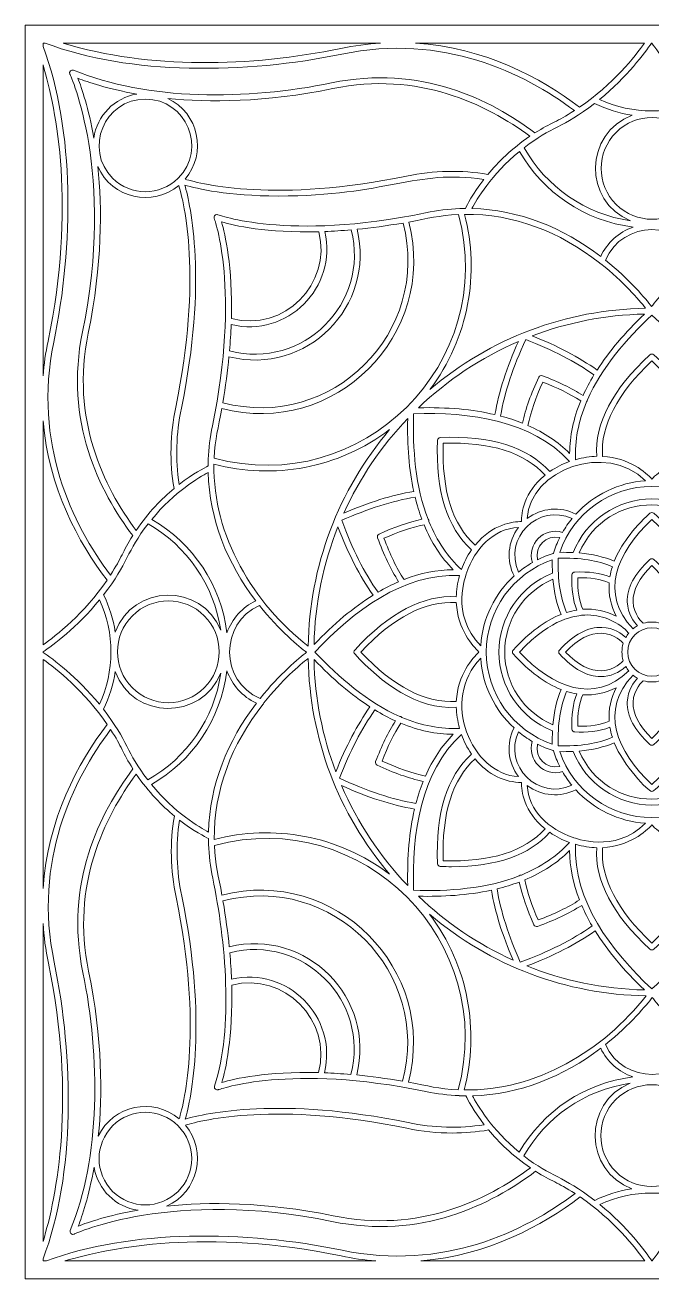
# Model space of a CAD drawing. Header units: inches. Extents: x 51 to 4638, y 0 to 864.
# Drawn here: x 51 to 483, y 0 to 864 of the extents above; entities that cross this region are included whole.
import ezdxf

# ---------------------------------------------------------------- set-up
doc = ezdxf.new("R2010")
doc.units = ezdxf.units.IN
doc.header["$MEASUREMENT"] = 0
doc.layers.add('_U+0421_U+043B_U+043E_U+0439 1', color=7, linetype='Continuous')

msp = doc.modelspace()

# ---------------------------------------------------------------- linework, layer by layer
at = {"layer": '_U+0421_U+043B_U+043E_U+0439 1', "color": 1, "lineweight": 9, "true_color": 0xff0000}
msp.add_lwpolyline([(915.45, 864), (51.45, 863.92), (51.45, 0), (915.45, 0), (915.45, 864)], dxfattribs=at)
for points, knots in [([(65.22, 851.61), (123.61, 829.33), (203.64, 830.28), (269.78, 843.98), (339.42, 858.41), (395.02, 831.23), (430.06, 805.06), (417.73, 797.11), (414.32, 796.94), (402.84, 789.67), (372.52, 812.6), (323.86, 836.85), (262.67, 824.16), (204.53, 812.11), (135.24, 811.9), (84.9, 832.91), (83.17, 833.65), (81.53, 831.85), (82.31, 830.22), (82.63, 829.55), (113.8, 762.44), (91.03, 652.54), (78.33, 591.25), (102.66, 542.54), (125.65, 512.19), (118.44, 500.75), (118.29, 497.36), (110.27, 484.98), (84.03, 520.05), (56.77, 575.71), (71.21, 645.44), (85, 711.98), (85.65, 791.55), (63.84, 849.34), (63.84, 849.34), (63.84, 851.61), (63.84, 851.61), (63.84, 851.61), (65.22, 851.61), (65.22, 851.61)], [0, 0, 0, 0, 1, 1, 1, 2, 2, 2, 3, 3, 3, 4, 4, 4, 5, 5, 5, 6, 6, 6, 7, 7, 7, 8, 8, 8, 9, 9, 9, 10, 10, 10, 11, 11, 11, 12, 12, 12, 13, 13, 13, 13]), ([(268.97, 847.9), (207.09, 835.08), (136.65, 833.4), (77.69, 851.61), (77.69, 851.61), (296.32, 851.61), (296.32, 851.61), (287.46, 851.04), (278.34, 849.84), (268.97, 847.9)], [0, 0, 0, 0, 1, 1, 1, 2, 2, 2, 3, 3, 3, 3]), ([(433.59, 807.41), (406.96, 827.54), (368.31, 848.51), (320.48, 851.61), (320.48, 851.61), (478.35, 851.61), (478.35, 851.61), (471.96, 842.61), (456.64, 823.19), (433.59, 807.41)], [0, 0, 0, 0, 1, 1, 1, 2, 2, 2, 3, 3, 3, 3]), ([(483.46, 851.61), (487.98, 844.98), (500.3, 828.28), (519.42, 812.66), (496.65, 802.18), (470.15, 802.23), (447.42, 812.8), (466.45, 828.37), (478.71, 844.99), (483.22, 851.61), (483.22, 851.61), (483.46, 851.61), (483.46, 851.61), (483.46, 851.61), (483.46, 851.61), (483.46, 851.61)], [0, 0, 0, 0, 1, 1, 1, 2, 2, 2, 3, 3, 3, 4, 4, 4, 5, 5, 5, 5]), ([(67.3, 646.25), (65.61, 638.1), (64.48, 630.13), (63.84, 622.37), (63.84, 622.37), (63.84, 836.54), (63.84, 836.54), (73.13, 805.75), (86.5, 738.91), (67.3, 646.25)], [0, 0, 0, 0, 1, 1, 1, 2, 2, 2, 3, 3, 3, 3]), ([(370.42, 761.13), (352.05, 764.25), (333.2, 763.86), (314.4, 759.96), (225.12, 741.46), (173.38, 754.26), (161.7, 757.8), (176.9, 775.63), (171.2, 803.37), (149.78, 813.52), (177.87, 810.66), (216.7, 810.55), (263.48, 820.24), (322.44, 832.46), (369.55, 809.51), (399.29, 787.34), (386.87, 778.92), (377.39, 769.52), (370.42, 761.13)], [0, 0, 0, 0, 1, 1, 1, 2, 2, 2, 3, 3, 3, 4, 4, 4, 5, 5, 5, 6, 6, 6, 6]), ([(98.82, 786.13), (95.24, 806.67), (90.49, 820.61), (87.86, 827.33), (94.51, 824.73), (108.22, 820.05), (128.41, 816.48), (112.94, 813.9), (101, 801.61), (98.82, 786.13)], [0, 0, 0, 0, 1, 1, 1, 2, 2, 2, 3, 3, 3, 3]), ([(156.94, 758.51), (144.49, 746.07), (124.25, 746.07), (111.8, 758.51), (91.73, 778.58), (106.07, 812.99), (134.37, 812.99), (162.64, 812.98), (177.03, 778.61), (156.94, 758.51)], [0, 0, 0, 0, 1, 1, 1, 2, 2, 2, 3, 3, 3, 3]), ([(468.76, 729.12), (437.38, 733.71), (410.54, 752.56), (395.3, 779.48), (414.39, 794.19), (421.91, 792.91), (443.95, 810.03), (452.21, 805.96), (460.99, 803.24), (469.94, 801.87), (436.78, 789.58), (435.9, 742.53), (468.76, 729.12)], [0, 0, 0, 0, 1, 1, 1, 2, 2, 2, 3, 3, 3, 4, 4, 4, 4]), ([(508.38, 790.07), (522.05, 776.39), (522.05, 754.14), (508.38, 740.47), (494.7, 726.79), (472.45, 726.79), (458.78, 740.47), (445.1, 754.14), (445.1, 776.39), (458.78, 790.07), (472.45, 803.74), (494.7, 803.74), (508.38, 790.07)], [0, 0, 0, 0, 1, 1, 1, 2, 2, 2, 3, 3, 3, 4, 4, 4, 4]), ([(448.18, 704.6), (422.12, 724.51), (391.77, 736.79), (359.38, 737.56), (362.52, 743.56), (372.71, 761.03), (392.14, 776.96), (408.33, 748.75), (436.93, 729.02), (470.48, 724.85), (460.39, 721.28), (452.48, 713.81), (448.18, 704.6)], [0, 0, 0, 0, 1, 1, 1, 2, 2, 2, 3, 3, 3, 4, 4, 4, 4]), ([(101.56, 766.49), (111.31, 744.49), (139.33, 738.41), (157.4, 753.53), (160.94, 741.91), (173.77, 690.26), (155.24, 600.82), (151.33, 581.96), (150.96, 563.06), (154.1, 544.62), (145.72, 537.64), (136.36, 528.15), (127.98, 515.75), (105.75, 545.51), (82.71, 592.67), (94.95, 651.73), (104.76, 699.1), (104.53, 738.32), (101.56, 766.49)], [0, 0, 0, 0, 1, 1, 1, 2, 2, 2, 3, 3, 3, 4, 4, 4, 5, 5, 5, 6, 6, 6, 6]), ([(354.91, 737.59), (354.05, 737.59), (353.18, 737.56), (352.31, 737.53), (351.88, 737.68), (351.44, 737.68), (350.96, 737.5), (343.41, 737.21), (335.58, 736.31), (327.49, 734.63), (231.58, 714.76), (184.62, 733.56), (183.61, 733.53), (182.18, 733.48), (181.33, 732.06), (181.81, 730.82), (181.99, 730.34), (200, 681.49), (180.57, 587.74), (178.94, 579.87), (178.03, 572.24), (177.72, 564.88), (177.51, 564.37), (177.51, 563.9), (177.68, 563.43), (177.65, 562.35), (177.62, 561.27), (177.61, 560.2), (175.08, 558.99), (167.3, 555), (157.67, 547.5), (155.01, 564.74), (155.5, 582.39), (159.15, 600.01), (177.31, 687.65), (165.55, 739.77), (161.51, 753.7), (169.74, 751.31), (191.34, 746.21), (225.8, 746.21), (301.32, 746.21), (320.01, 764.86), (367.55, 757.56), (359.91, 747.69), (355.95, 739.81), (354.91, 737.59)], [0, 0, 0, 0, 1, 1, 1, 2, 2, 2, 3, 3, 3, 4, 4, 4, 5, 5, 5, 6, 6, 6, 7, 7, 7, 8, 8, 8, 9, 9, 9, 10, 10, 10, 11, 11, 11, 12, 12, 12, 13, 13, 13, 14, 14, 14, 15, 15, 15, 15]), ([(315.87, 728.3), (329.25, 730.72), (336.32, 732.85), (350.18, 733.47), (377.66, 631.31), (283.63, 537.84), (181.77, 565.59), (182.44, 579.35), (184.49, 585.96), (186.99, 599.85), (264.94, 579.33), (336.07, 650.52), (315.87, 728.3)], [0, 0, 0, 0, 1, 1, 1, 2, 2, 2, 3, 3, 3, 4, 4, 4, 4]), ([(193.6, 661.71), (194.52, 697.74), (189.31, 719.94), (186.81, 728.4), (195.29, 725.89), (217.64, 720.64), (253.95, 721.62), (262.9, 685.45), (230.01, 652.41), (193.6, 661.71)], [0, 0, 0, 0, 1, 1, 1, 2, 2, 2, 3, 3, 3, 3]), ([(280.27, 723.29), (290.08, 724.25), (300.63, 725.65), (311.92, 727.6), (331.66, 652.58), (262.91, 583.74), (187.69, 603.8), (189.62, 615.1), (191.02, 625.65), (191.97, 635.46), (245.3, 622), (293.31, 670.41), (280.27, 723.29)], [0, 0, 0, 0, 1, 1, 1, 2, 2, 2, 3, 3, 3, 4, 4, 4, 4]), ([(330.37, 612.85), (357.3, 648.44), (364.89, 693.05), (354.29, 733.58), (388.06, 734.04), (419.94, 721.57), (447.26, 700.26), (447.5, 699.88), (447.84, 699.59), (448.32, 699.43), (463.94, 687.06), (474.52, 674.65), (479.06, 668.88), (423.99, 667.89), (372, 648.21), (330.37, 612.85)], [0, 0, 0, 0, 1, 1, 1, 2, 2, 2, 3, 3, 3, 4, 4, 4, 5, 5, 5, 5]), ([(515.52, 702.53), (498.22, 688.76), (487.02, 674.98), (483.24, 670.02), (479.3, 675.15), (468.29, 688.6), (451.42, 702.07), (463.46, 729.74), (502.99, 730.21), (515.52, 702.53)], [0, 0, 0, 0, 1, 1, 1, 2, 2, 2, 3, 3, 3, 3]), ([(258.03, 721.75), (263.77, 721.97), (269.83, 722.34), (276.23, 722.91), (289.17, 672.36), (242.99, 626.22), (192.34, 639.5), (192.89, 645.87), (193.26, 651.91), (193.47, 657.62), (232.12, 648.44), (266.93, 683.12), (258.03, 721.75)], [0, 0, 0, 0, 1, 1, 1, 2, 2, 2, 3, 3, 3, 4, 4, 4, 4]), ([(400.96, 649.83), (425.1, 659.01), (451.14, 664.28), (478.33, 664.87), (464.78, 651.94), (453.89, 639.07), (445.66, 626.3), (433.26, 635.06), (418.25, 642.96), (400.96, 649.83)], [0, 0, 0, 0, 1, 1, 1, 2, 2, 2, 3, 3, 3, 3]), ([(536.05, 564.53), (530.85, 566.02), (526, 566.73), (521.51, 566.86), (522.9, 589.53), (510.57, 613.05), (484.81, 636.8), (484.04, 637.51), (482.86, 637.51), (482.09, 636.8), (456.33, 613.05), (443.99, 589.52), (445.39, 566.85), (440.9, 566.71), (436.05, 566), (430.85, 564.52), (430.19, 577.55), (432.72, 590.83), (438.42, 604.28), (438.85, 604.69), (439.04, 605.22), (439.04, 605.75), (448.75, 627.86), (465.86, 647.8), (483.45, 664.21), (511.63, 637.91), (538.01, 603.14), (536.05, 564.53)], [0, 0, 0, 0, 1, 1, 1, 2, 2, 2, 3, 3, 3, 4, 4, 4, 5, 5, 5, 6, 6, 6, 7, 7, 7, 8, 8, 8, 9, 9, 9, 9]), ([(375.23, 595.58), (359.83, 599.17), (342.25, 600.75), (322.56, 600.29), (342.49, 619.35), (365.79, 634.91), (391.47, 645.99), (383.38, 628.1), (377.93, 611.18), (375.23, 595.58)], [0, 0, 0, 0, 1, 1, 1, 2, 2, 2, 3, 3, 3, 3]), ([(443.53, 622.9), (440.66, 618.17), (438.15, 613.45), (436.01, 608.76), (428.01, 613.8), (418.6, 618.39), (407.99, 622.4), (407.02, 622.77), (405.92, 622.32), (405.47, 621.38), (400.19, 610.22), (396.42, 599.57), (394.23, 589.68), (389.46, 591.57), (384.43, 593.22), (379.12, 594.61), (381.89, 610.81), (387.72, 628.52), (396.46, 647.3), (414.83, 640.24), (430.65, 632.04), (443.53, 622.9)], [0, 0, 0, 0, 1, 1, 1, 2, 2, 2, 3, 3, 3, 4, 4, 4, 5, 5, 5, 6, 6, 6, 7, 7, 7, 7]), ([(517.5, 566.83), (499.12, 565.96), (487.49, 555.49), (483.45, 551.18), (479.41, 555.49), (467.79, 565.95), (449.4, 566.82), (447.99, 587.92), (459.43, 610.04), (483.45, 632.6), (507.46, 610.05), (518.91, 587.93), (517.5, 566.83)], [0, 0, 0, 0, 1, 1, 1, 2, 2, 2, 3, 3, 3, 4, 4, 4, 4]), ([(397.98, 588.11), (399.98, 597.41), (403.43, 607.44), (408.3, 617.99), (418.19, 614.15), (426.94, 609.8), (434.39, 605.05), (429.34, 592.86), (426.79, 580.79), (426.75, 568.88), (418.82, 576.77), (409.21, 583.18), (397.98, 588.11)], [0, 0, 0, 0, 1, 1, 1, 2, 2, 2, 3, 3, 3, 4, 4, 4, 4]), ([(337.59, 579.78), (336.55, 579.74), (335.71, 578.9), (335.67, 577.86), (334.25, 542.84), (342.17, 517.48), (359.19, 502.44), (355.8, 497.56), (354.02, 493.73), (352.26, 488.77), (342.71, 497.48), (335.22, 508.57), (329.79, 521.98), (329.8, 522.57), (329.57, 523.08), (329.18, 523.46), (320.42, 545.96), (318.43, 572.27), (319.25, 596.2), (357.82, 597.53), (400.81, 591.56), (426.68, 563.19), (421.66, 561.41), (417.86, 559.63), (413.01, 556.27), (397.97, 573.29), (372.6, 581.2), (337.59, 579.78)], [0, 0, 0, 0, 1, 1, 1, 2, 2, 2, 3, 3, 3, 4, 4, 4, 5, 5, 5, 6, 6, 6, 7, 7, 7, 8, 8, 8, 9, 9, 9, 9]), ([(63.84, 591.35), (67.69, 545), (88.21, 507.49), (107.92, 481.46), (92.17, 458.53), (72.82, 443.26), (63.84, 436.88), (63.84, 436.88), (63.84, 591.35), (63.84, 591.35)], [0, 0, 0, 0, 1, 1, 1, 2, 2, 2, 3, 3, 3, 3]), ([(319.34, 542.67), (304.38, 540.1), (288.18, 535.07), (271.09, 527.7), (282.04, 551.91), (297.02, 573.92), (315.16, 592.89), (314.73, 574.23), (316.13, 557.47), (319.34, 542.67)], [0, 0, 0, 0, 1, 1, 1, 2, 2, 2, 3, 3, 3, 3]), ([(302.71, 585.21), (267.2, 543.46), (247.46, 491.26), (246.56, 435.97), (208.89, 465.5), (180.75, 511.72), (181.64, 561.48), (222.64, 550.61), (267.32, 558.48), (302.71, 585.21)], [0, 0, 0, 0, 1, 1, 1, 2, 2, 2, 3, 3, 3, 3]), ([(393.58, 521.87), (387.9, 521.9), (373.5, 520.35), (361.6, 505.64), (345.98, 519.61), (338.58, 543.22), (339.6, 575.85), (372.24, 576.86), (395.82, 569.47), (409.8, 553.86), (395.09, 541.97), (393.55, 527.55), (393.58, 521.87)], [0, 0, 0, 0, 1, 1, 1, 2, 2, 2, 3, 3, 3, 4, 4, 4, 4]), ([(479.11, 549.98), (460.5, 548.83), (443.36, 540.32), (431.1, 527.03), (420.3, 532.51), (407.3, 531.39), (397.57, 523.97), (399.3, 557.68), (451.93, 576.9), (479.11, 549.98)], [0, 0, 0, 0, 1, 1, 1, 2, 2, 2, 3, 3, 3, 3]), ([(177.65, 555.72), (178.45, 523.19), (190.85, 492.99), (210.4, 467.31), (201.22, 462.87), (194.05, 454.97), (190.6, 445.23), (186.52, 478.08), (167.34, 506.89), (138.75, 523.41), (154.4, 542.37), (171.46, 552.46), (177.65, 555.72)], [0, 0, 0, 0, 1, 1, 1, 2, 2, 2, 3, 3, 3, 4, 4, 4, 4]), ([(546.97, 500.66), (543.8, 500.72), (540.73, 500.68), (537.77, 500.53), (529.01, 522.68), (507.37, 537.46), (483.45, 537.46), (459.53, 537.46), (437.89, 522.68), (429.13, 500.53), (426.17, 500.68), (423.1, 500.72), (419.93, 500.66), (429.09, 527.57), (454.81, 546.14), (483.45, 546.14), (512.09, 546.14), (537.81, 527.57), (546.97, 500.66)], [0, 0, 0, 0, 1, 1, 1, 2, 2, 2, 3, 3, 3, 4, 4, 4, 5, 5, 5, 6, 6, 6, 6]), ([(509.38, 494.57), (505.05, 505.46), (496.84, 516.51), (484.81, 527.61), (484.04, 528.31), (482.86, 528.31), (482.09, 527.61), (470.06, 516.51), (461.85, 505.46), (457.52, 494.57), (450.62, 497.54), (442.52, 499.42), (433.33, 500.23), (452.01, 544.41), (514.89, 544.42), (533.57, 500.23), (524.38, 499.42), (516.28, 497.54), (509.38, 494.57)], [0, 0, 0, 0, 1, 1, 1, 2, 2, 2, 3, 3, 3, 4, 4, 4, 5, 5, 5, 6, 6, 6, 6]), ([(320.24, 538.76), (321.55, 533.38), (323.11, 528.27), (324.92, 523.44), (315.69, 521.35), (305.8, 517.95), (295.46, 513.27), (294.51, 512.84), (294.05, 511.76), (294.4, 510.78), (298.56, 499.14), (303.43, 488.95), (308.87, 480.4), (304.16, 478.37), (299.44, 475.98), (294.7, 473.2), (285.2, 486.62), (276.8, 503.26), (269.7, 522.73), (287.69, 530.73), (304.67, 536.11), (320.24, 538.76)], [0, 0, 0, 0, 1, 1, 1, 2, 2, 2, 3, 3, 3, 4, 4, 4, 5, 5, 5, 6, 6, 6, 7, 7, 7, 7]), ([(421.82, 514.42), (409.06, 518.39), (397.08, 506.34), (401.04, 493.64), (397.71, 491.71), (394.55, 489.53), (391.6, 487.12), (380.78, 510.55), (405.15, 534.62), (428.38, 523.9), (425.95, 520.94), (423.75, 517.77), (421.82, 514.42)], [0, 0, 0, 0, 1, 1, 1, 2, 2, 2, 3, 3, 3, 4, 4, 4, 4]), ([(136.23, 520.25), (162.65, 505.2), (181.69, 478.62), (186.34, 446.94), (172.89, 479.88), (125.84, 478.86), (113.57, 445.75), (112.22, 454.59), (109.55, 463.27), (105.56, 471.45), (122.55, 493.39), (121.36, 501.09), (136.23, 520.25)], [0, 0, 0, 0, 1, 1, 1, 2, 2, 2, 3, 3, 3, 4, 4, 4, 4]), ([(312.63, 481.94), (307.46, 489.93), (302.81, 499.48), (298.8, 510.38), (308.5, 514.66), (317.77, 517.77), (326.4, 519.67), (331.45, 507.48), (338.18, 497.14), (346.57, 488.7), (335.39, 488.66), (324.06, 486.4), (312.63, 481.94)], [0, 0, 0, 0, 1, 1, 1, 2, 2, 2, 3, 3, 3, 4, 4, 4, 4]), ([(496.49, 448.02), (495.53, 448.8), (494.51, 449.49), (493.42, 450.09), (495.81, 452.59), (500.16, 458.25), (500.43, 466.47), (500.75, 476.03), (495.49, 485.87), (484.81, 495.73), (484.04, 496.43), (482.86, 496.43), (482.09, 495.73), (471.41, 485.87), (466.15, 476.03), (466.47, 466.47), (466.75, 458.25), (471.09, 452.59), (473.48, 450.09), (472.39, 449.49), (471.37, 448.8), (470.41, 448.02), (447.23, 472), (459, 500.29), (483.45, 523.4), (507.89, 500.31), (519.67, 472), (496.49, 448.02)], [0, 0, 0, 0, 1, 1, 1, 2, 2, 2, 3, 3, 3, 4, 4, 4, 5, 5, 5, 6, 6, 6, 7, 7, 7, 8, 8, 8, 9, 9, 9, 9]), ([(291.26, 471.13), (277.8, 462.76), (264.22, 451.42), (250.58, 437.12), (251.2, 465.73), (257, 493.09), (267.09, 518.29), (274.02, 499.92), (282.14, 484.08), (291.26, 471.13)], [0, 0, 0, 0, 1, 1, 1, 2, 2, 2, 3, 3, 3, 3]), ([(388.48, 484.4), (375.15, 472.14), (366.62, 454.97), (365.47, 436.34), (344.04, 457.97), (355.58, 485.33), (355.62, 486.33), (361.28, 503.04), (374.18, 516.99), (391.49, 517.88), (384.01, 508.03), (383.08, 495.03), (388.48, 484.4)], [0, 0, 0, 0, 1, 1, 1, 2, 2, 2, 3, 3, 3, 4, 4, 4, 4]), ([(415.54, 500.03), (415.5, 499.99), (415.46, 499.95), (415.42, 499.91), (411.68, 498.76), (408.08, 497.3), (404.66, 495.58), (402.44, 504.72), (410.65, 513.03), (419.87, 510.79), (418.15, 507.37), (416.7, 503.77), (415.54, 500.03)], [0, 0, 0, 0, 1, 1, 1, 2, 2, 2, 3, 3, 3, 4, 4, 4, 4]), ([(369.32, 432), (369.32, 460.64), (387.88, 486.36), (414.8, 495.52), (414.73, 492.35), (414.78, 489.28), (414.93, 486.32), (392.77, 477.56), (377.99, 455.92), (377.99, 432), (377.99, 408.08), (392.77, 386.44), (414.93, 377.68), (414.78, 374.72), (414.73, 371.65), (414.8, 368.48), (387.88, 377.64), (369.32, 403.36), (369.32, 432)], [0, 0, 0, 0, 1, 1, 1, 2, 2, 2, 3, 3, 3, 4, 4, 4, 5, 5, 5, 6, 6, 6, 6]), ([(456.18, 490.79), (455.44, 488.46), (454.89, 486.15), (454.51, 483.85), (447.94, 486.39), (439.8, 487.49), (430.27, 487.1), (429.22, 487.06), (428.39, 486.23), (428.35, 485.19), (427.96, 475.64), (429.06, 467.51), (431.61, 460.94), (429.3, 460.56), (426.99, 460), (424.67, 459.27), (420.37, 469.13), (418.4, 481.67), (418.82, 496.63), (433.77, 497.05), (446.32, 495.08), (456.18, 490.79)], [0, 0, 0, 0, 1, 1, 1, 2, 2, 2, 3, 3, 3, 4, 4, 4, 5, 5, 5, 6, 6, 6, 7, 7, 7, 7]), ([(311.17, 386.96), (310.76, 387.39), (310.23, 387.6), (309.69, 387.59), (287.58, 397.31), (267.65, 414.42), (251.24, 432), (277.67, 460.32), (312.41, 486.56), (350.92, 484.6), (349.43, 479.4), (348.72, 474.55), (348.59, 470.06), (325.94, 471.46), (302.4, 459.12), (278.65, 433.36), (277.94, 432.59), (277.94, 431.41), (278.65, 430.64), (297.18, 410.55), (321.41, 392.26), (348.61, 393.94), (348.74, 389.45), (349.45, 384.6), (350.93, 379.4), (337.9, 378.74), (324.62, 381.27), (311.17, 386.96)], [0, 0, 0, 0, 1, 1, 1, 2, 2, 2, 3, 3, 3, 4, 4, 4, 5, 5, 5, 6, 6, 6, 7, 7, 7, 8, 8, 8, 9, 9, 9, 9]), ([(470.47, 466.6), (470.21, 474.55), (474.57, 482.93), (483.45, 491.5), (492.31, 482.95), (496.67, 474.6), (496.43, 466.66), (496.16, 457.62), (489.79, 452.1), (489.41, 451.78), (485.51, 452.96), (481.4, 452.96), (477.49, 451.78), (477.14, 452.07), (470.77, 457.5), (470.47, 466.6)], [0, 0, 0, 0, 1, 1, 1, 2, 2, 2, 3, 3, 3, 4, 4, 4, 5, 5, 5, 5]), ([(387.33, 431.81), (387.34, 431.74), (387.35, 431.68), (387.36, 431.62), (387.37, 431.56), (387.39, 431.5), (387.4, 431.43), (387.42, 431.37), (387.44, 431.31), (387.47, 431.25), (387.49, 431.19), (387.52, 431.13), (387.55, 431.07), (387.58, 431.02), (387.61, 430.96), (387.65, 430.91), (387.69, 430.85), (387.73, 430.79), (387.77, 430.74), (387.8, 430.71), (387.82, 430.67), (387.84, 430.64), (398.94, 418.61), (410, 410.42), (420.89, 406.09), (417.92, 399.18), (416.03, 391.08), (415.22, 381.88), (395.24, 390.33), (381.99, 410.14), (381.99, 432), (381.99, 453.86), (395.24, 473.67), (415.22, 482.12), (416.03, 472.93), (417.92, 464.83), (420.89, 457.93), (409.99, 453.6), (398.94, 445.39), (387.84, 433.36), (387.82, 433.33), (387.8, 433.29), (387.77, 433.26), (387.73, 433.21), (387.69, 433.15), (387.65, 433.09), (387.61, 433.04), (387.58, 432.98), (387.55, 432.93), (387.52, 432.87), (387.49, 432.81), (387.47, 432.75), (387.44, 432.69), (387.42, 432.63), (387.4, 432.57), (387.39, 432.5), (387.37, 432.44), (387.36, 432.38), (387.35, 432.32), (387.34, 432.25), (387.33, 432.19), (387.33, 432.13), (387.32, 432.06), (387.32, 432), (387.32, 431.94), (387.33, 431.87), (387.33, 431.81)], [0, 0, 0, 0, 1, 1, 1, 2, 2, 2, 3, 3, 3, 4, 4, 4, 5, 5, 5, 6, 6, 6, 7, 7, 7, 8, 8, 8, 9, 9, 9, 10, 10, 10, 11, 11, 11, 12, 12, 12, 13, 13, 13, 14, 14, 14, 15, 15, 15, 16, 16, 16, 17, 17, 17, 18, 18, 18, 19, 19, 19, 20, 20, 20, 21, 21, 21, 22, 22, 22, 22]), ([(458.86, 456.59), (451.81, 460.28), (444.01, 462.02), (435.74, 461.43), (433.29, 467.21), (432.11, 474.5), (432.29, 483.16), (440.95, 483.34), (448.24, 482.17), (454.02, 479.71), (453.44, 471.48), (455.15, 463.68), (458.86, 456.59)], [0, 0, 0, 0, 1, 1, 1, 2, 2, 2, 3, 3, 3, 4, 4, 4, 4]), ([(63.84, 432.01), (70.48, 436.53), (87.17, 448.85), (102.79, 467.97), (113.27, 445.2), (113.22, 418.7), (102.65, 395.97), (87.08, 415), (70.46, 427.26), (63.84, 431.77), (63.84, 431.77), (63.84, 432.01), (63.84, 432.01), (63.84, 432.01), (63.84, 432.01), (63.84, 432.01)], [0, 0, 0, 0, 1, 1, 1, 2, 2, 2, 3, 3, 3, 4, 4, 4, 5, 5, 5, 5]), ([(174.98, 407.33), (161.31, 393.65), (139.06, 393.65), (125.38, 407.33), (111.7, 421), (111.7, 443.25), (125.38, 456.93), (139.06, 470.6), (161.31, 470.6), (174.98, 456.93), (188.66, 443.25), (188.66, 421), (174.98, 407.33)], [0, 0, 0, 0, 1, 1, 1, 2, 2, 2, 3, 3, 3, 4, 4, 4, 4]), ([(348.63, 397.95), (327.52, 396.54), (305.41, 407.98), (282.85, 432), (305.4, 456.01), (327.51, 467.46), (348.62, 466.05), (349.49, 447.67), (359.96, 436.04), (364.27, 432), (359.96, 427.96), (349.5, 416.33), (348.63, 397.95)], [0, 0, 0, 0, 1, 1, 1, 2, 2, 2, 3, 3, 3, 4, 4, 4, 4]), ([(245.43, 431.79), (240.3, 427.85), (226.85, 416.84), (213.38, 399.97), (185.52, 412.1), (185.42, 451.63), (212.92, 464.07), (226.69, 446.77), (240.48, 435.57), (245.43, 431.79)], [0, 0, 0, 0, 1, 1, 1, 2, 2, 2, 3, 3, 3, 3]), ([(392.08, 432), (415.39, 456.65), (431.21, 456.38), (434.99, 457.34), (446.47, 458.44), (456.91, 454.55), (465.14, 447.45), (466.02, 446.46), (466.8, 445.65), (467.43, 445.04), (466.65, 444.08), (465.96, 443.06), (465.36, 441.97), (462.86, 444.36), (457.2, 448.71), (448.98, 448.98), (439.39, 449.32), (429.58, 444.04), (419.73, 433.36), (419.02, 432.59), (419.02, 431.41), (419.73, 430.64), (429.3, 420.26), (438.86, 415.01), (448.16, 415.01), (454.72, 415.01), (460.81, 417.69), (465.36, 422.03), (465.96, 420.94), (466.65, 419.92), (467.43, 418.96), (443.4, 395.73), (415.11, 407.64), (392.08, 432)], [0, 0, 0, 0, 1, 1, 1, 2, 2, 2, 3, 3, 3, 4, 4, 4, 5, 5, 5, 6, 6, 6, 7, 7, 7, 8, 8, 8, 9, 9, 9, 10, 10, 10, 11, 11, 11, 11]), ([(463.67, 426.04), (463.39, 425.69), (457.95, 419.32), (448.85, 419.02), (440.87, 418.78), (432.53, 423.12), (423.95, 432), (432.5, 440.85), (440.84, 445.2), (448.79, 444.98), (457.84, 444.71), (463.35, 438.34), (463.67, 437.96), (462.49, 434.06), (462.49, 429.95), (463.67, 426.04)], [0, 0, 0, 0, 1, 1, 1, 2, 2, 2, 3, 3, 3, 4, 4, 4, 5, 5, 5, 5]), ([(483.45, 415.33), (474.26, 415.33), (466.78, 422.81), (466.78, 432), (466.78, 441.19), (474.26, 448.67), (483.45, 448.67), (492.64, 448.67), (500.12, 441.19), (500.12, 432), (500.12, 422.81), (492.64, 415.33), (483.45, 415.33)], [0, 0, 0, 0, 1, 1, 1, 2, 2, 2, 3, 3, 3, 4, 4, 4, 4]), ([(63.84, 426.9), (72.84, 420.51), (92.27, 405.18), (108.04, 382.14), (87.91, 355.51), (66.93, 316.85), (63.84, 269.01), (63.84, 269.01), (63.84, 426.9), (63.84, 426.9)], [0, 0, 0, 0, 1, 1, 1, 2, 2, 2, 3, 3, 3, 3]), ([(215.19, 395.82), (215.58, 396.06), (215.86, 396.39), (216.02, 396.86), (228.39, 412.49), (240.8, 423.06), (246.57, 427.61), (247.56, 372.54), (267.24, 320.55), (302.6, 278.92), (267.01, 305.85), (222.4, 313.44), (181.87, 302.84), (181.41, 336.68), (193.93, 368.55), (215.19, 395.82)], [0, 0, 0, 0, 1, 1, 1, 2, 2, 2, 3, 3, 3, 4, 4, 4, 5, 5, 5, 5]), ([(289.15, 394.21), (280.39, 381.81), (272.49, 366.8), (265.62, 349.51), (256.44, 373.65), (251.17, 399.7), (250.58, 426.88), (263.51, 413.33), (276.38, 402.43), (289.15, 394.21)], [0, 0, 0, 0, 1, 1, 1, 2, 2, 2, 3, 3, 3, 3]), ([(365.47, 427.66), (366.62, 409.05), (375.13, 391.91), (388.42, 379.65), (382.97, 368.9), (384.03, 355.89), (391.48, 346.12), (358.95, 347.8), (337.41, 399.32), (365.47, 427.66)], [0, 0, 0, 0, 1, 1, 1, 2, 2, 2, 3, 3, 3, 3]), ([(113.58, 418.49), (125.98, 385.04), (173.03, 384.72), (186.34, 417.31), (181.74, 385.93), (162.89, 359.09), (135.97, 343.85), (121.18, 363.04), (122.61, 370.37), (105.42, 392.5), (109.49, 400.76), (112.21, 409.54), (113.58, 418.49)], [0, 0, 0, 0, 1, 1, 1, 2, 2, 2, 3, 3, 3, 4, 4, 4, 4]), ([(210.85, 396.73), (190.94, 370.67), (178.66, 340.31), (177.89, 307.93), (171.89, 311.07), (154.42, 321.26), (138.49, 340.69), (166.51, 356.77), (186.41, 385.27), (190.6, 419.02), (194.03, 409.33), (201.26, 401.21), (210.85, 396.73)], [0, 0, 0, 0, 1, 1, 1, 2, 2, 2, 3, 3, 3, 4, 4, 4, 4]), ([(470.41, 415.98), (471.37, 415.2), (472.39, 414.51), (473.48, 413.91), (471.09, 411.41), (466.75, 405.75), (466.47, 397.53), (466.15, 387.97), (471.41, 378.13), (482.1, 368.27), (482.86, 367.57), (484.04, 367.57), (484.81, 368.27), (495.49, 378.13), (500.75, 387.97), (500.43, 397.53), (500.16, 405.75), (495.81, 411.41), (493.42, 413.91), (494.51, 414.51), (495.53, 415.2), (496.49, 415.98), (519.67, 392.01), (507.9, 363.74), (483.45, 340.62), (459.02, 363.72), (447.23, 392), (470.41, 415.98)], [0, 0, 0, 0, 1, 1, 1, 2, 2, 2, 3, 3, 3, 4, 4, 4, 5, 5, 5, 6, 6, 6, 7, 7, 7, 8, 8, 8, 9, 9, 9, 9]), ([(454.02, 384.29), (448.24, 381.83), (440.96, 380.66), (432.29, 380.84), (432.11, 389.5), (433.29, 396.78), (435.74, 402.57), (443.8, 401.99), (451.64, 403.63), (458.86, 407.41), (455.16, 400.34), (453.43, 392.53), (454.02, 384.29)], [0, 0, 0, 0, 1, 1, 1, 2, 2, 2, 3, 3, 3, 4, 4, 4, 4]), ([(496.43, 397.4), (496.7, 389.45), (492.33, 381.07), (483.45, 372.5), (474.6, 381.05), (470.23, 389.4), (470.47, 397.34), (470.74, 406.38), (477.11, 411.9), (477.49, 412.22), (481.4, 411.04), (485.5, 411.04), (489.42, 412.22), (489.76, 411.93), (496.13, 406.5), (496.43, 397.4)], [0, 0, 0, 0, 1, 1, 1, 2, 2, 2, 3, 3, 3, 4, 4, 4, 5, 5, 5, 5]), ([(418.83, 367.38), (418.41, 382.34), (420.37, 394.89), (424.68, 404.74), (427, 404.01), (429.31, 403.45), (431.61, 403.08), (429.06, 396.51), (427.96, 388.36), (428.35, 378.81), (428.39, 377.77), (429.22, 376.94), (430.26, 376.9), (438.35, 376.57), (447, 377.24), (454.51, 380.15), (454.89, 377.85), (455.44, 375.54), (456.18, 373.22), (446.32, 368.92), (433.77, 366.96), (418.83, 367.38)], [0, 0, 0, 0, 1, 1, 1, 2, 2, 2, 3, 3, 3, 4, 4, 4, 5, 5, 5, 6, 6, 6, 7, 7, 7, 7]), ([(292.55, 392.08), (297.28, 389.21), (301.99, 386.69), (306.69, 384.55), (301.64, 376.55), (297.06, 367.15), (293.05, 356.54), (292.68, 355.56), (293.13, 354.47), (294.07, 354.02), (305.24, 348.74), (315.89, 344.97), (325.78, 342.78), (323.88, 338.01), (322.23, 332.98), (320.84, 327.67), (304.64, 330.44), (286.93, 336.27), (268.15, 345.01), (275.21, 363.38), (283.42, 379.2), (292.55, 392.08)], [0, 0, 0, 0, 1, 1, 1, 2, 2, 2, 3, 3, 3, 4, 4, 4, 5, 5, 5, 6, 6, 6, 7, 7, 7, 7]), ([(346.57, 375.3), (338.68, 367.36), (332.27, 357.76), (327.35, 346.53), (318.04, 348.53), (308.01, 351.98), (297.46, 356.85), (301.3, 366.74), (305.65, 375.49), (310.4, 382.94), (322.59, 377.89), (334.65, 375.33), (346.57, 375.3)], [0, 0, 0, 0, 1, 1, 1, 2, 2, 2, 3, 3, 3, 4, 4, 4, 4]), ([(63.84, 12.39), (63.84, 12.39), (63.84, 13.77), (63.84, 13.77), (86.12, 72.16), (85.18, 152.16), (71.47, 218.33), (57.04, 287.97), (84.22, 343.57), (110.39, 378.61), (118.32, 366.32), (118.54, 362.83), (125.78, 351.39), (102.85, 321.07), (78.61, 272.41), (91.29, 211.22), (103.37, 152.92), (103.46, 83.06), (82.54, 33.46), (81.81, 31.75), (83.62, 30.09), (85.23, 30.86), (85.9, 31.18), (153.02, 62.35), (262.91, 39.58), (324.2, 26.88), (372.91, 51.21), (403.27, 74.2), (414.71, 66.99), (418.09, 66.84), (430.47, 58.82), (395.4, 32.58), (339.74, 5.32), (270.01, 19.76), (203.47, 33.55), (123.9, 34.2), (66.11, 12.39), (66.11, 12.39), (63.84, 12.39), (63.84, 12.39), (63.84, 12.39), (63.84, 12.39), (63.84, 12.39)], [0, 0, 0, 0, 1, 1, 1, 2, 2, 2, 3, 3, 3, 4, 4, 4, 5, 5, 5, 6, 6, 6, 7, 7, 7, 8, 8, 8, 9, 9, 9, 10, 10, 10, 11, 11, 11, 12, 12, 12, 13, 13, 13, 14, 14, 14, 14]), ([(352.27, 375.23), (354.05, 370.17), (355.83, 366.41), (359.19, 361.56), (342.17, 346.52), (334.25, 321.16), (335.67, 286.14), (335.71, 285.1), (336.55, 284.26), (337.59, 284.22), (340.26, 284.11), (342.87, 284.06), (345.43, 284.06), (376.42, 284.06), (399.1, 292.03), (413, 307.75), (417.88, 304.36), (421.71, 302.57), (426.68, 300.81), (417.97, 291.26), (406.88, 283.77), (393.48, 278.33), (392.88, 278.35), (392.37, 278.12), (391.99, 277.73), (369.45, 268.96), (343.23, 266.97), (319.25, 267.8), (317.92, 306.37), (323.89, 349.36), (352.27, 375.23)], [0, 0, 0, 0, 1, 1, 1, 2, 2, 2, 3, 3, 3, 4, 4, 4, 5, 5, 5, 6, 6, 6, 7, 7, 7, 8, 8, 8, 9, 9, 9, 10, 10, 10, 10]), ([(391.55, 376.93), (394.51, 374.5), (397.68, 372.3), (401.03, 370.37), (397.06, 357.59), (409.12, 345.63), (421.82, 349.59), (423.74, 346.26), (425.92, 343.1), (428.33, 340.15), (405.09, 329.42), (380.74, 353.5), (391.55, 376.93)], [0, 0, 0, 0, 1, 1, 1, 2, 2, 2, 3, 3, 3, 4, 4, 4, 4]), ([(404.66, 368.42), (408.08, 366.7), (411.67, 365.25), (415.41, 364.09), (415.41, 364.09), (415.53, 363.98), (415.54, 363.96), (416.7, 360.22), (418.15, 356.63), (419.87, 353.2), (410.7, 350.98), (402.43, 359.22), (404.66, 368.42)], [0, 0, 0, 0, 1, 1, 1, 2, 2, 2, 3, 3, 3, 4, 4, 4, 4]), ([(419.93, 363.34), (422.94, 363.29), (425.81, 363.31), (429.13, 363.48), (437.89, 341.33), (459.53, 326.53), (483.45, 326.53), (507.38, 326.53), (529.01, 341.32), (537.77, 363.48), (541.06, 363.31), (543.93, 363.28), (546.97, 363.34), (537.81, 336.43), (512.09, 317.86), (483.45, 317.86), (454.81, 317.86), (429.09, 336.43), (419.93, 363.34)], [0, 0, 0, 0, 1, 1, 1, 2, 2, 2, 3, 3, 3, 4, 4, 4, 5, 5, 5, 6, 6, 6, 6]), ([(457.52, 369.43), (463.67, 353.97), (480.79, 335.87), (483.45, 335.87), (485.3, 335.87), (502.65, 352.49), (509.38, 369.43), (516.28, 366.46), (524.38, 364.57), (533.57, 363.76), (514.88, 319.59), (452.02, 319.58), (433.33, 363.76), (442.53, 364.57), (450.62, 366.47), (457.52, 369.43)], [0, 0, 0, 0, 1, 1, 1, 2, 2, 2, 3, 3, 3, 4, 4, 4, 5, 5, 5, 5]), ([(339.6, 288.15), (338.58, 320.77), (345.98, 344.37), (361.59, 358.35), (370.49, 347.32), (382.44, 342.07), (393.57, 342.12), (393.55, 336.45), (395.1, 322.05), (409.81, 310.15), (395.83, 294.53), (372.24, 287.13), (339.6, 288.15)], [0, 0, 0, 0, 1, 1, 1, 2, 2, 2, 3, 3, 3, 4, 4, 4, 4]), ([(95.21, 212.03), (82.99, 270.99), (105.94, 318.1), (128.11, 347.83), (136.53, 335.42), (145.93, 325.93), (154.32, 318.97), (151.2, 300.6), (151.59, 281.75), (155.49, 262.95), (173.99, 173.67), (161.19, 121.93), (157.65, 110.25), (139.82, 125.45), (112.08, 119.75), (101.93, 98.33), (104.79, 126.42), (104.9, 165.25), (95.21, 212.03)], [0, 0, 0, 0, 1, 1, 1, 2, 2, 2, 3, 3, 3, 4, 4, 4, 5, 5, 5, 6, 6, 6, 6]), ([(315.16, 271.11), (296.1, 291.04), (280.54, 314.34), (269.46, 340.02), (287.35, 331.93), (304.27, 326.48), (319.88, 323.77), (316.29, 308.38), (314.71, 290.8), (315.16, 271.11)], [0, 0, 0, 0, 1, 1, 1, 2, 2, 2, 3, 3, 3, 3]), ([(397.57, 340.04), (407.44, 332.54), (420.45, 331.65), (431.05, 337.02), (443.31, 323.7), (460.48, 315.17), (479.11, 314.01), (457.47, 292.58), (430.12, 304.12), (429.12, 304.17), (412.47, 309.81), (398.46, 322.69), (397.57, 340.04)], [0, 0, 0, 0, 1, 1, 1, 2, 2, 2, 3, 3, 3, 4, 4, 4, 4]), ([(187.15, 264.42), (184.73, 277.8), (182.6, 284.87), (181.99, 298.73), (284.42, 326.29), (377.53, 231.9), (349.86, 130.32), (336.1, 130.99), (329.47, 133.05), (315.6, 135.54), (336.05, 213.24), (265.18, 284.68), (187.15, 264.42)], [0, 0, 0, 0, 1, 1, 1, 2, 2, 2, 3, 3, 3, 4, 4, 4, 4]), ([(157.9, 316.1), (167.76, 308.46), (175.64, 304.5), (177.86, 303.46), (177.86, 302.6), (177.89, 301.73), (177.92, 300.86), (177.77, 300.43), (177.77, 300), (177.95, 299.51), (178.24, 291.96), (179.14, 284.13), (180.82, 276.04), (189.65, 233.43), (195.2, 172.72), (182.03, 132.87), (181.97, 132.68), (181.96, 132.61), (181.94, 132.51), (181.72, 130.96), (183.23, 129.83), (184.63, 130.36), (185.11, 130.54), (233.96, 148.55), (327.71, 129.12), (335.58, 127.49), (343.2, 126.59), (350.55, 126.28), (350.63, 126.25), (350.71, 126.21), (350.79, 126.18), (350.98, 126.13), (351.16, 126.11), (351.34, 126.11), (351.57, 126.11), (351.8, 126.15), (352.01, 126.23), (353.09, 126.19), (354.17, 126.17), (355.25, 126.16), (356.46, 123.64), (360.45, 115.86), (367.95, 106.23), (350.71, 103.56), (333.06, 104.05), (315.44, 107.7), (227.8, 125.87), (175.68, 114.1), (161.75, 110.06), (165.79, 123.97), (177.57, 176.09), (159.4, 263.76), (155.76, 281.32), (155.26, 298.91), (157.9, 316.1)], [0, 0, 0, 0, 1, 1, 1, 2, 2, 2, 3, 3, 3, 4, 4, 4, 5, 5, 5, 6, 6, 6, 7, 7, 7, 8, 8, 8, 9, 9, 9, 10, 10, 10, 11, 11, 11, 12, 12, 12, 13, 13, 13, 14, 14, 14, 15, 15, 15, 16, 16, 16, 17, 17, 17, 18, 18, 18, 18]), ([(449.4, 297.17), (467.78, 298.04), (479.41, 308.51), (483.45, 312.82), (487.49, 308.51), (499.11, 298.05), (517.5, 297.19), (518.92, 276.08), (507.47, 253.96), (483.45, 231.4), (459.44, 253.95), (447.99, 276.07), (449.4, 297.17)], [0, 0, 0, 0, 1, 1, 1, 2, 2, 2, 3, 3, 3, 4, 4, 4, 4]), ([(405.07, 247.35), (400.79, 257.05), (397.68, 266.32), (395.78, 274.95), (407.97, 280), (418.3, 286.73), (426.75, 295.12), (426.79, 283.94), (429.05, 272.61), (433.51, 261.18), (425.51, 256.01), (415.97, 251.36), (405.07, 247.35)], [0, 0, 0, 0, 1, 1, 1, 2, 2, 2, 3, 3, 3, 4, 4, 4, 4]), ([(430.85, 299.47), (436.05, 297.98), (440.9, 297.27), (445.39, 297.13), (444, 274.47), (456.34, 250.95), (482.1, 227.2), (482.48, 226.84), (482.96, 226.67), (483.45, 226.67), (483.94, 226.67), (484.42, 226.84), (484.81, 227.2), (510.57, 250.95), (522.91, 274.48), (521.51, 297.15), (526, 297.28), (530.85, 297.99), (536.05, 299.48), (536.71, 286.45), (534.18, 273.17), (528.49, 259.72), (528.06, 259.31), (527.86, 258.79), (527.86, 258.25), (518.15, 236.14), (501.04, 216.2), (483.45, 199.79), (455.27, 226.09), (428.89, 260.86), (430.85, 299.47)], [0, 0, 0, 0, 1, 1, 1, 2, 2, 2, 3, 3, 3, 4, 4, 4, 5, 5, 5, 6, 6, 6, 7, 7, 7, 8, 8, 8, 9, 9, 9, 10, 10, 10, 10]), ([(192.16, 228.82), (191.2, 238.62), (189.8, 249.17), (187.85, 260.47), (263.21, 280.3), (331.62, 211.12), (311.65, 136.24), (300.35, 138.17), (289.8, 139.56), (279.99, 140.52), (293.36, 193.5), (245.39, 241.94), (192.16, 228.82)], [0, 0, 0, 0, 1, 1, 1, 2, 2, 2, 3, 3, 3, 4, 4, 4, 4]), ([(372.79, 267.88), (375.36, 252.93), (380.38, 236.73), (387.75, 219.64), (363.54, 230.59), (341.52, 245.57), (322.56, 263.71), (339.2, 263.33), (356.38, 264.33), (372.79, 267.88)], [0, 0, 0, 0, 1, 1, 1, 2, 2, 2, 3, 3, 3, 3]), ([(392.72, 218.25), (384.72, 236.23), (379.34, 253.21), (376.69, 268.78), (382.07, 270.09), (387.17, 271.66), (392.01, 273.47), (394.1, 264.24), (397.51, 254.35), (402.18, 244.01), (402.62, 243.04), (403.72, 242.6), (404.68, 242.95), (416.31, 247.11), (426.5, 251.97), (435.05, 257.42), (437.08, 252.71), (439.47, 247.98), (442.25, 243.24), (428.82, 233.75), (412.19, 225.35), (392.72, 218.25)], [0, 0, 0, 0, 1, 1, 1, 2, 2, 2, 3, 3, 3, 4, 4, 4, 5, 5, 5, 6, 6, 6, 7, 7, 7, 7]), ([(353.97, 130.19), (364.85, 171.21), (356.96, 215.9), (330.24, 251.26), (372, 215.74), (424.19, 196.01), (479.48, 195.11), (449.94, 157.42), (403.73, 129.31), (353.97, 130.19)], [0, 0, 0, 0, 1, 1, 1, 2, 2, 2, 3, 3, 3, 3]), ([(63.84, 244.88), (64.41, 236.02), (65.61, 226.9), (67.55, 217.52), (86.91, 124.1), (73.21, 56.41), (63.84, 25.76), (63.84, 25.76), (63.84, 244.88), (63.84, 244.88)], [0, 0, 0, 0, 1, 1, 1, 2, 2, 2, 3, 3, 3, 3]), ([(193.7, 206.58), (193.48, 212.32), (193.11, 218.38), (192.54, 224.78), (243.3, 237.77), (289.17, 191.32), (275.95, 140.89), (269.58, 141.44), (263.54, 141.81), (257.83, 142.02), (267.01, 180.66), (232.34, 215.48), (193.7, 206.58)], [0, 0, 0, 0, 1, 1, 1, 2, 2, 2, 3, 3, 3, 4, 4, 4, 4]), ([(444.32, 239.81), (452.68, 226.35), (464.03, 212.77), (478.33, 199.13), (449.72, 199.75), (422.36, 205.55), (397.16, 215.64), (415.53, 222.57), (431.36, 230.68), (444.32, 239.81)], [0, 0, 0, 0, 1, 1, 1, 2, 2, 2, 3, 3, 3, 3]), ([(193.84, 202.5), (230.25, 211.51), (262.97, 178.32), (253.74, 142.15), (217.71, 143.07), (195.51, 137.86), (187.05, 135.35), (189.56, 143.84), (194.81, 166.19), (193.84, 202.5)], [0, 0, 0, 0, 1, 1, 1, 2, 2, 2, 3, 3, 3, 3]), ([(451.38, 161.47), (468.68, 175.24), (479.88, 189.02), (483.66, 193.98), (487.6, 188.85), (498.61, 175.4), (515.48, 161.93), (503.44, 134.26), (463.91, 133.79), (451.38, 161.47)], [0, 0, 0, 0, 1, 1, 1, 2, 2, 2, 3, 3, 3, 3]), ([(359.73, 126.19), (392.26, 126.99), (422.46, 139.4), (448.14, 158.95), (452.59, 149.75), (460.5, 142.59), (470.22, 139.15), (437.37, 135.07), (408.56, 115.89), (392.04, 87.3), (373.09, 102.95), (363, 119.99), (359.73, 126.19)], [0, 0, 0, 0, 1, 1, 1, 2, 2, 2, 3, 3, 3, 4, 4, 4, 4]), ([(395.2, 84.78), (410.23, 111.16), (436.79, 130.23), (468.5, 134.88), (435.56, 121.43), (436.61, 74.38), (469.7, 62.12), (460.86, 60.77), (452.18, 58.1), (444, 54.1), (421.79, 71.31), (414.53, 69.77), (395.2, 84.78)], [0, 0, 0, 0, 1, 1, 1, 2, 2, 2, 3, 3, 3, 4, 4, 4, 4]), ([(458.52, 73.93), (444.85, 87.61), (444.85, 109.86), (458.52, 123.53), (472.2, 137.21), (494.45, 137.21), (508.13, 123.53), (521.8, 109.86), (521.8, 87.61), (508.13, 73.93), (494.45, 60.26), (472.2, 60.26), (458.52, 73.93)], [0, 0, 0, 0, 1, 1, 1, 2, 2, 2, 3, 3, 3, 4, 4, 4, 4]), ([(161.92, 105.95), (173.54, 109.49), (225.19, 122.32), (314.63, 103.79), (325.08, 101.62), (335.55, 100.54), (345.94, 100.54), (354.3, 100.54), (362.61, 101.25), (370.83, 102.65), (377.81, 94.27), (387.3, 84.9), (399.7, 76.53), (369.94, 54.3), (322.77, 31.26), (263.72, 43.49), (216.35, 53.31), (177.13, 53.08), (148.96, 50.11), (170.87, 59.82), (177.09, 87.82), (161.92, 105.95)], [0, 0, 0, 0, 1, 1, 1, 2, 2, 2, 3, 3, 3, 4, 4, 4, 5, 5, 5, 6, 6, 6, 7, 7, 7, 7]), ([(111.8, 60.35), (99.36, 72.79), (99.36, 93.04), (111.8, 105.49), (124.25, 117.93), (144.49, 117.93), (156.94, 105.49), (169.38, 93.04), (169.38, 72.79), (156.94, 60.35), (144.49, 47.91), (124.25, 47.91), (111.8, 60.35)], [0, 0, 0, 0, 1, 1, 1, 2, 2, 2, 3, 3, 3, 4, 4, 4, 4]), ([(129.32, 47.37), (108.79, 43.79), (94.84, 39.04), (88.12, 36.41), (90.72, 43.06), (95.4, 56.77), (98.97, 76.96), (101.56, 61.49), (113.84, 49.55), (129.32, 47.37)], [0, 0, 0, 0, 1, 1, 1, 2, 2, 2, 3, 3, 3, 3]), ([(483.44, 12.39), (478.92, 19.03), (466.61, 35.72), (447.48, 51.34), (470.25, 61.82), (496.76, 61.77), (519.48, 51.2), (500.45, 35.63), (488.19, 19.01), (483.68, 12.39), (483.68, 12.39), (483.44, 12.39), (483.44, 12.39), (483.44, 12.39), (483.44, 12.39), (483.44, 12.39)], [0, 0, 0, 0, 1, 1, 1, 2, 2, 2, 3, 3, 3, 4, 4, 4, 5, 5, 5, 5]), ([(433.99, 56.47), (456.92, 40.72), (472.19, 21.37), (478.57, 12.39), (478.57, 12.39), (324.13, 12.39), (324.13, 12.39), (370.47, 16.24), (407.97, 36.76), (433.99, 56.47)], [0, 0, 0, 0, 1, 1, 1, 2, 2, 2, 3, 3, 3, 3]), ([(269.2, 15.85), (277.35, 14.16), (285.31, 13.03), (293.07, 12.39), (293.07, 12.39), (78.91, 12.39), (78.91, 12.39), (109.7, 21.67), (176.55, 35.04), (269.2, 15.85)], [0, 0, 0, 0, 1, 1, 1, 2, 2, 2, 3, 3, 3, 3])]:
    msp.add_open_spline(points, degree=3, knots=knots, dxfattribs=at)

doc.saveas('drawing.dxf')
